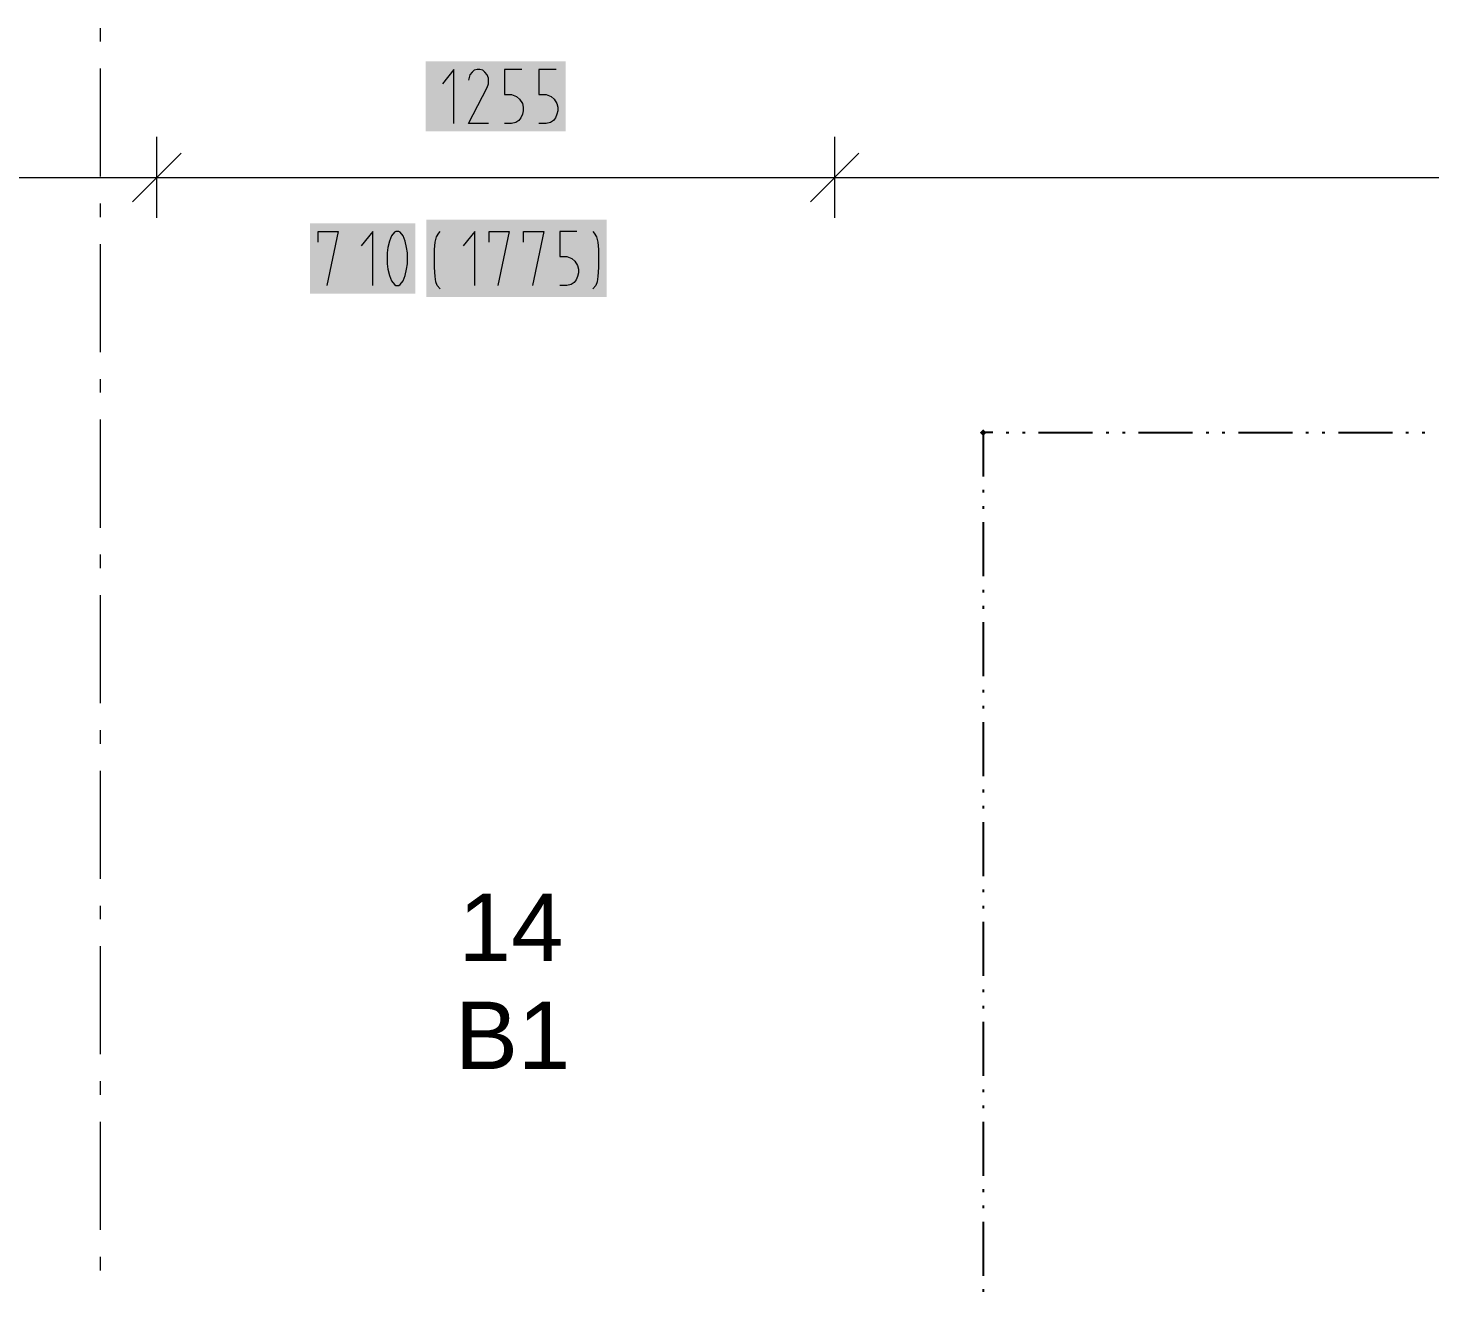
# Model space of a CAD drawing. Header units: millimetres. Extents: x 0 to 594, y 0 to 420.
# Drawn here: x 398.18 to 418.62, y 302.83 to 321.26 of the extents above; entities that cross this region are included whole.
import ezdxf

# ---------------------------------------------------------------- set-up
doc = ezdxf.new("R2010")
doc.units = ezdxf.units.MM
doc.header["$LTSCALE"] = 8
for name, color, linetype in [('PDF_Dokresleni nad rovinou rezu', 7, 'Continuous'), ('PDF_Koty delkove', 7, 'Continuous'), ('PDF_Osy hlavni', 7, 'Continuous'), ('PDF_Text', 7, 'Continuous')]:
    doc.layers.add(name, color=color, linetype=linetype)
doc.styles.add('PDF Arial', font='arial.ttf')

msp = doc.modelspace()

# ---------------------------------------------------------------- linework, layer by layer
at = {"layer": 'PDF_Dokresleni nad rovinou rezu', "lineweight": 25}
for points in [[(412.244, 315.362), (412.106, 315.362), (412.106, 314.724)], [(412.441, 315.362), (412.48, 315.362)], [(412.677, 315.362), (412.716, 315.362)], [(412.913, 315.362), (413.701, 315.362)], [(413.897, 315.362), (413.937, 315.362)], [(414.134, 315.362), (414.173, 315.362)], [(414.37, 315.362), (415.157, 315.362)], [(415.354, 315.362), (415.394, 315.362)], [(415.59, 315.362), (415.63, 315.362)], [(415.827, 315.362), (416.614, 315.362)], [(416.811, 315.362), (416.85, 315.362)], [(417.047, 315.362), (417.086, 315.362)], [(417.283, 315.362), (418.071, 315.362)], [(418.268, 315.362), (418.307, 315.362)], [(418.504, 315.362), (418.543, 315.362)], [(412.106, 314.528), (412.106, 314.488)], [(412.106, 314.291), (412.106, 314.252)], [(412.106, 314.055), (412.106, 313.268)], [(412.106, 313.071), (412.106, 313.032)], [(412.106, 312.835), (412.106, 312.795)], [(412.106, 312.599), (412.106, 311.811)], [(412.106, 311.614), (412.106, 311.575)], [(412.106, 311.378), (412.106, 311.339)], [(412.106, 311.142), (412.106, 310.354)], [(412.106, 310.158), (412.106, 310.118)], [(412.106, 309.921), (412.106, 309.882)], [(412.106, 309.685), (412.106, 308.898)], [(412.106, 308.701), (412.106, 308.661)], [(412.106, 308.465), (412.106, 308.425)], [(412.106, 308.228), (412.106, 307.441)], [(412.106, 307.244), (412.106, 307.205)], [(412.106, 307.008), (412.106, 306.969)], [(412.106, 306.772), (412.106, 305.984)], [(412.106, 305.787), (412.106, 305.748)], [(412.106, 305.551), (412.106, 305.512)], [(412.106, 305.315), (412.106, 304.528)], [(412.106, 304.331), (412.106, 304.291)], [(412.106, 304.095), (412.106, 304.055)], [(412.106, 303.858), (412.106, 303.071)], [(412.106, 302.874), (412.106, 302.835)]]:
    msp.add_lwpolyline(points, dxfattribs=at)
at = {"layer": 'PDF_Dokresleni nad rovinou rezu', "lineweight": 25, "transparency": 33554559}
for points in [[(412.106, 315.411), (412.156, 315.362), (412.057, 315.362), (412.106, 315.313)], [(412.057, 315.362), (412.106, 315.411), (412.106, 315.313), (412.156, 315.362)]]:
    msp.add_solid(points, dxfattribs=at)
at = {"layer": 'PDF_Koty delkove', "lineweight": 18}
for points in [[(404.391, 319.87), (404.391, 320.657), (404.224, 320.448)], [(404.895, 319.87), (404.601, 319.87), (404.875, 320.395), (404.895, 320.448), (404.895, 320.527), (404.875, 320.579), (404.843, 320.618), (404.812, 320.645), (404.769, 320.657), (404.728, 320.657), (404.686, 320.645), (404.654, 320.618), (404.623, 320.579), (404.601, 320.501)], [(405.379, 320.657), (405.127, 320.657), (405.127, 320.291), (405.232, 320.291), (405.305, 320.264), (405.347, 320.224), (405.389, 320.159), (405.399, 320.107), (405.399, 320.054), (405.389, 320.002), (405.368, 319.95), (405.336, 319.91), (405.295, 319.883), (405.232, 319.87), (405.127, 319.87)], [(405.882, 320.657), (405.63, 320.657), (405.63, 320.291), (405.736, 320.291), (405.809, 320.264), (405.851, 320.224), (405.893, 320.159), (405.903, 320.107), (405.903, 320.054), (405.893, 320.002), (405.872, 319.95), (405.84, 319.91), (405.799, 319.883), (405.736, 319.87), (405.63, 319.87)], [(400.059, 318.492), (400.059, 319.083), (400.059, 319.673)], [(409.941, 318.492), (409.941, 319.083), (409.941, 319.673)], [(399.705, 318.728), (400.414, 319.437)], [(409.587, 318.728), (410.295, 319.437)], [(97.775, 319.083), (112.658, 319.083), (151.201, 319.083), (155.378, 319.083), (156.459, 319.083), (164.081, 319.083), (165.395, 319.083), (200.807, 319.083), (250.414, 319.083), (300.02, 319.083), (349.626, 319.083), (396.91, 319.083), (400.059, 319.083), (409.941, 319.083), (449.744, 319.083), (461.555, 319.083), (469.272, 319.083)], [(402.41, 318.139), (402.41, 318.295), (402.704, 318.295), (402.536, 317.508)], [(403.208, 317.508), (403.208, 318.295), (403.04, 318.086)], [(403.649, 318.23), (403.607, 318.283), (403.586, 318.295), (403.544, 318.295), (403.523, 318.283), (403.481, 318.23), (403.45, 318.151), (403.428, 318.059), (403.417, 317.981), (403.417, 317.824), (403.428, 317.745), (403.45, 317.653), (403.481, 317.574), (403.523, 317.521), (403.544, 317.508), (403.586, 317.508), (403.607, 317.521), (403.649, 317.574), (403.68, 317.653), (403.701, 317.745), (403.712, 317.824)], [(403.712, 317.824), (403.712, 317.981), (403.701, 318.059), (403.68, 318.151), (403.649, 318.23)], [(404.19, 317.456), (404.147, 317.508), (404.127, 317.561), (404.116, 317.639), (404.105, 317.771), (404.105, 318.033), (404.116, 318.139), (404.137, 318.217), (404.169, 318.269), (404.19, 318.295)], [(404.693, 317.508), (404.693, 318.295), (404.526, 318.086)], [(404.903, 318.139), (404.903, 318.295), (405.197, 318.295), (405.03, 317.508)], [(405.407, 318.139), (405.407, 318.295), (405.701, 318.295), (405.534, 317.508)], [(406.184, 318.295), (405.932, 318.295), (405.932, 317.928), (406.037, 317.928), (406.111, 317.902), (406.153, 317.862), (406.194, 317.797), (406.205, 317.745), (406.205, 317.692), (406.194, 317.639), (406.174, 317.587), (406.142, 317.548), (406.1, 317.521), (406.037, 317.508)], [(406.415, 318.295), (406.436, 318.269), (406.468, 318.217), (406.489, 318.139), (406.499, 318.033), (406.499, 317.771), (406.489, 317.639), (406.478, 317.561), (406.457, 317.508), (406.415, 317.456)], [(406.037, 317.508), (405.932, 317.508)]]:
    msp.add_lwpolyline(points, dxfattribs=at)
at = {"layer": 'PDF_Koty delkove', "color": 7, "lineweight": 18, "true_color": 0xffffff, "transparency": 33554559}
for points in [[(403.979, 319.752), (406.021, 319.752), (403.979, 320.776), (406.021, 320.776)], [(402.291, 317.39), (403.83, 317.39), (402.291, 318.413), (403.83, 318.413)], [(403.987, 317.337), (406.617, 317.337), (403.987, 318.466), (406.617, 318.466)]]:
    msp.add_solid(points, dxfattribs=at)
at = {"layer": 'PDF_Osy hlavni', "lineweight": 18}
for points in [[(399.232, 321.26), (399.232, 321.063)], [(399.232, 320.669), (399.232, 319.095)], [(399.232, 318.701), (399.232, 318.504)], [(399.232, 318.11), (399.232, 316.536)], [(399.232, 316.142), (399.232, 315.945)], [(399.232, 315.551), (399.232, 313.976)], [(399.232, 313.583), (399.232, 313.386)], [(399.232, 312.992), (399.232, 311.417)], [(399.232, 311.024), (399.232, 310.827)], [(399.232, 310.433), (399.232, 308.858)], [(399.232, 308.465), (399.232, 308.268)], [(399.232, 307.874), (399.232, 306.299)], [(399.232, 305.906), (399.232, 305.709)], [(399.232, 305.315), (399.232, 303.74)], [(399.232, 303.347), (399.232, 303.15)]]:
    msp.add_lwpolyline(points, dxfattribs=at)

# ---------------------------------------------------------------- texts
at = {"layer": 'PDF_Text', "char_height": 0.9844, "attachment_point": 4, "style": 'PDF Arial'}
for s, insert in [('14', (404.458, 308.15)), ('B1', (404.407, 306.575))]:
    msp.add_mtext(s, dxfattribs=dict(at, insert=insert))

doc.saveas('drawing.dxf')
